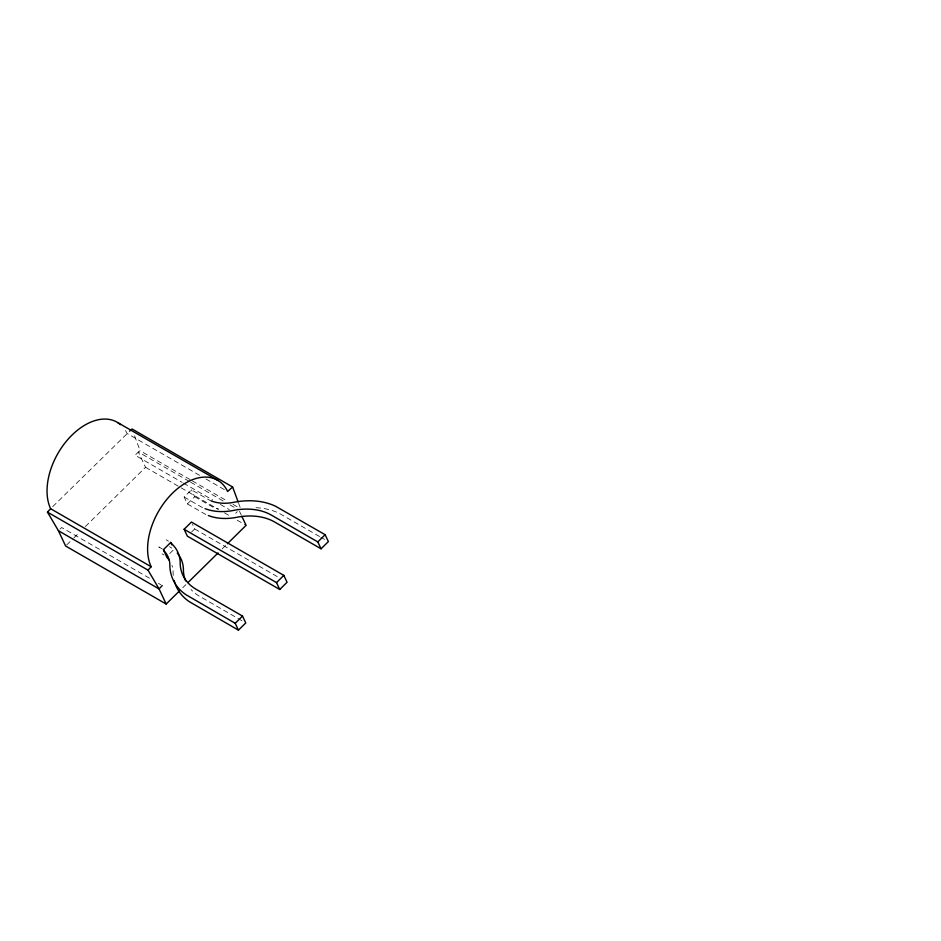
<?xml version="1.0" encoding="UTF-8"?>
<svg xmlns="http://www.w3.org/2000/svg" width="941" height="941" viewBox="0 0 941 941"><rect width="100%" height="100%" fill="white"/><g stroke="black" fill="none" stroke-linecap="round" stroke-linejoin="round"><path stroke-width="0.71" stroke-dasharray="4.71 3.53" d="M52.708 506.646L130.058 430.766M60.036 529.113L61.659 527.513L150.772 578.938M66.646 544.98L72.869 538.84M73.904 537.829L79.103 532.712M85.325 526.584L145.537 467.301L138.339 452.009L140.103 450.739L191.023 480.122M205.844 514.456A50.179 35.676 -25.2 0 1 203.527 513.233L187.377 503.905L184.142 497.024L191.458 489.826L209.431 500.094A39.369 27.983 -25.2 0 0 211.36 500.941M187.377 503.905L194.693 496.707L191.458 489.826M169.709 553.531L173.72 549.591A50.179 35.676 -25.2 0 1 175.555 551.238M191.541 532.041L194.669 528.948L192.517 524.36M235.65 513.245L237.273 511.645M182.777 587.678L185.895 584.62M222.229 548.838L226.381 544.757M319.564 536.511L278.995 513.221A68.234 48.497 -25.2 0 0 254.446 507.658M320.822 537.24L324.598 539.416M199.61 475.323L127.047 433.448A56.448 35.593 -60 0 0 124.518 429.084M205.973 478.993L227.616 491.484M192.293 480.863L227.945 501.435M233.027 504.364L239.402 508.046M189.259 481.392L138.339 452.009L135.081 455.221L182.189 482.392M190.529 482.133L223.629 501.235M229.992 504.905L237.638 509.316M183.46 483.133L212.737 500.024M220.382 504.435L229.286 509.575M145.537 467.301L179.907 487.132M181.178 487.873L218.089 509.175M224.464 512.845L230.827 516.515M237.191 520.197L246.095 525.337M194.693 496.707L212.666 506.976A39.369 27.983 -25.2 0 0 218.771 509.116M184.142 497.024L200.28 506.352A50.179 35.676 -25.2 0 0 202.609 507.575M194.669 528.948L279.477 577.892M162.311 548.944L158.853 546.956L162.252 549.297M241.99 620.766L199.304 596.135A57.46 40.839 -25.2 0 1 190.999 589.478M158.406 583.338L160.958 584.808M166.298 539.816L168.463 541.193M169.533 546.697L171.709 548.074M162.087 553.837L163.91 554.99M239.508 511.316L241.308 515.139M238.661 503.341L240.167 507.422M134.575 435.777L140.103 450.739M173.262 575.374A68.234 48.497 -25.2 0 1 173.109 573.328L173.073 570.905A39.369 27.983 -25.2 0 0 171.968 565.329"/><path stroke-width="1.41" d="M179.66 590.748L166.169 604.04L65.599 546.003L58.413 530.712L47.462 512.116L50.614 508.716A56.448 35.593 -60 0 1 66.505 441.058A56.448 35.593 -60 0 1 120.495 424.638M166.169 604.04L159.088 588.948L148.031 570.152L151.172 566.741A56.448 35.593 -60 0 1 172.485 493.19A56.448 35.593 -60 0 1 227.616 491.484L232.639 487.003L132.069 428.978L130.058 430.766M162.228 585.549L159.088 588.948L58.413 530.712M238.438 630.152L235.203 623.271L185.989 594.736A68.234 48.497 -25.2 0 1 169.874 566.447L169.839 564.024A39.369 27.983 -25.2 0 0 163.699 550.591L163.463 549.615L170.78 542.404L172.321 544.357A50.179 35.676 -25.2 0 1 180.19 563.965A57.46 40.839 -25.2 0 0 196.069 589.254L242.519 616.061L245.754 622.942L238.438 630.152L189.223 601.617A68.234 48.497 -25.2 0 1 175.685 585.208M184.118 529.277L191.435 522.067L283.829 575.386L287.064 582.267L279.748 589.478L187.353 536.158L184.118 529.277L276.513 582.597L279.748 589.478M187.965 582.573L218.077 552.932M227.416 543.733L246.095 525.337L241.908 516.421M235.203 623.271L242.519 616.061M276.513 582.597L283.829 575.386M325.139 534.711L328.374 541.593L321.057 548.803L317.823 541.922L325.139 534.711L275.748 506.352A68.234 48.497 -25.2 0 0 235.321 502.012L232.204 502.612A39.369 27.983 -25.2 0 1 211.36 500.941M117.672 422.556L218.241 480.592M317.823 541.922L271.373 515.115A57.46 40.839 -25.2 0 0 234.827 510.151A50.179 35.676 -25.2 0 1 205.079 508.646M321.057 548.803L274.607 521.996A57.46 40.839 -25.2 0 0 238.073 517.032A50.179 35.676 -25.2 0 1 208.314 515.527M50.614 508.716L151.172 566.741M47.462 512.116L148.031 570.152M163.463 549.615L166.933 557.472A39.369 27.983 -25.2 0 1 169.404 560.354M170.78 542.404L171.756 544.804M232.639 487.003L238.155 501.976M175.32 584.267A68.234 48.497 -25.2 0 1 174.132 580.409M185.589 580.868A57.46 40.839 -25.2 0 1 183.424 570.846A50.179 35.676 -25.2 0 0 177.226 553.014"/></g></svg>
